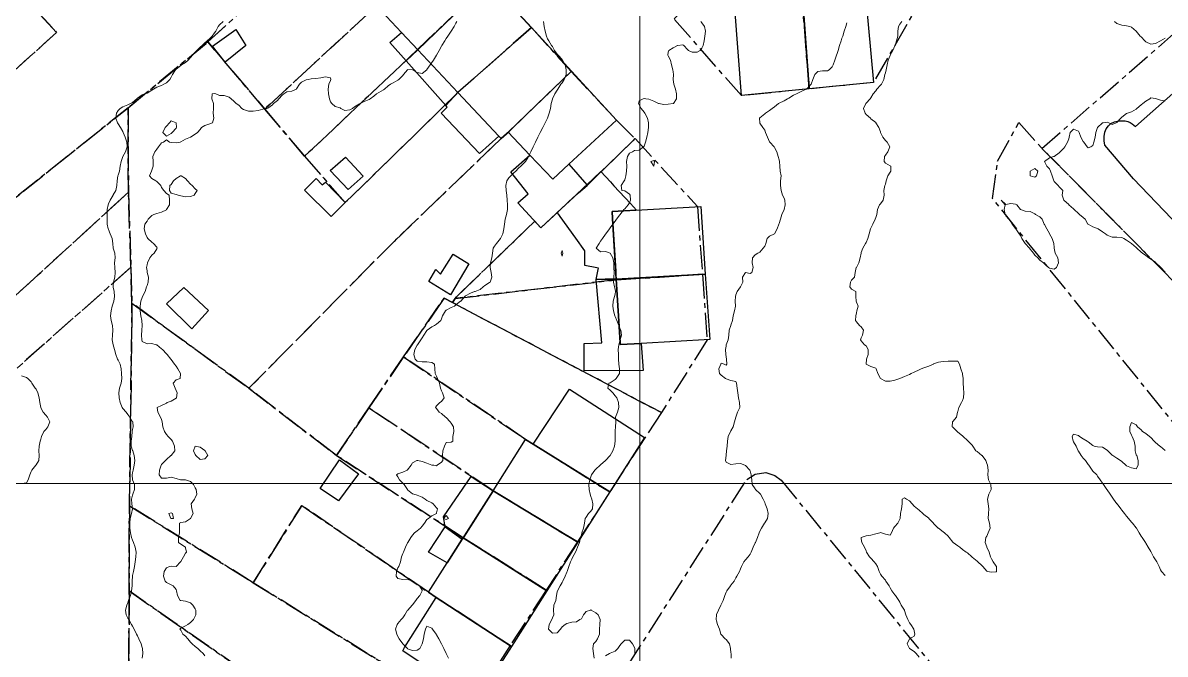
# Model space of a CAD drawing. Header units: centimetres. Extents: x 0 to 642158, y -847 to 649707.
# Drawn here: x 616302.9 to 616421.2, y 621269.7 to 621335.1 of the extents above; entities that cross this region are included whole.
import ezdxf

# ---------------------------------------------------------------- set-up
doc = ezdxf.new("R2010")
doc.units = ezdxf.units.CM
doc.header["$MEASUREMENT"] = 0
doc.linetypes.add('CENTERX2', pattern=[4, 2.5, -0.5, 0.5, -0.5])
doc.layers.add('MEV_grille', color=254, linetype='Continuous', lineweight=9)
doc.layers.add('WAL_topographie 0.5', color=253, linetype='Continuous', lineweight=20)
doc.layers.add('SPW_batiments', color=7, linetype='Continuous')
doc.layers.add('SPW_parcellaire cadastral', color=7, linetype='CENTERX2', lineweight=25, true_color=0xff0542)

# ---------------------------------------------------------------- blocks, each defined once
blk = doc.blocks.new('*U114')
at = {"layer": 'MEV_grille', "transparency": 33554687}
blk.add_lwpolyline([(-1338.46, 0), (1338.46, 0)], dxfattribs=at)
blk = doc.blocks.new('*U115')
at = {"layer": 'MEV_grille', "color": 0, "linetype": 'ByBlock', "lineweight": -2, "transparency": 16777216}
blk.add_blockref('*U114', (0, -1100), dxfattribs=at)
blk = doc.blocks.new('*U112')
at = {"layer": 'MEV_grille', "transparency": 33554687}
blk.add_lwpolyline([(0, 1825.48), (0, -1825.48)], dxfattribs=at)
blk = doc.blocks.new('*U113')
at = {"layer": 'MEV_grille', "color": 0, "linetype": 'ByBlock', "lineweight": -2, "transparency": 16777216}
blk.add_blockref('*U112', (1000, 0), dxfattribs=at)

msp = doc.modelspace()

# ---------------------------------------------------------------- linework, layer by layer
at = {"layer": 'SPW_batiments'}
for points in [[(616351.17, 621339.42), (616343.81, 621332.31), (616342.11, 621334.12), (616339.52, 621336.88), (616339.74, 621337.11), (616340.22, 621337.63), (616347.01, 621343.94), (616351.17, 621339.42)], [(616355.57, 621334.63), (616347.96, 621327.88), (616343.81, 621332.31), (616351.17, 621339.42), (616355.57, 621334.63)], [(616384.36, 621328.27), (616377.33, 621327.57), (616376.64, 621336.62), (616376.84, 621336.64), (616383.69, 621337.33), (616384.36, 621328.27)], [(616391.04, 621328.93), (616384.36, 621328.27), (616383.69, 621337.33), (616389.72, 621337.94), (616390.19, 621337.98), (616391.04, 621328.93)], [(616325.99, 621332.76), (616323.83, 621331.03), (616322.52, 621332.71), (616324.94, 621334.43), (616325.99, 621332.76)], [(616343.81, 621332.31), (616342.59, 621331.19), (616340.92, 621333.08), (616342.11, 621334.12), (616343.81, 621332.31)], [(616359.72, 621330.11), (616353.17, 621323.78), (616352.43, 621323.11), (616352.19, 621323.36), (616347.96, 621327.88), (616355.57, 621334.63), (616359.72, 621330.11)], [(616347.96, 621327.88), (616346.7, 621326.54), (616342.59, 621331.19), (616343.81, 621332.31), (616347.96, 621327.88)], [(616364.39, 621325.03), (616359.45, 621320.45), (616357.78, 621318.9), (616355.43, 621321.39), (616353.17, 621323.78), (616359.72, 621330.11), (616364.39, 621325.03)], [(616430.56, 621322.93), (616436.23, 621316.8), (616427.59, 621308.57), (616421.9, 621314.82), (616417.96, 621318.93), (616414.98, 621322.42), (616414.94, 621322.87), (616414.91, 621323.34), (616414.98, 621323.78), (616415.13, 621324.12), (616415.36, 621324.43), (616415.62, 621324.67), (616415.99, 621324.86), (616416.41, 621324.95), (616416.84, 621324.97), (616417.11, 621324.95), (616417.37, 621324.88), (616417.62, 621324.79), (616417.82, 621324.66), (616418, 621324.51), (616418.17, 621324.36), (616424.14, 621329.65), (616430.56, 621322.93)], [(616352.19, 621323.36), (616350.19, 621321.56), (616346.23, 621325.76), (616346.84, 621326.38), (616346.7, 621326.54), (616347.96, 621327.88), (616352.19, 621323.36)], [(616338.14, 621319.21), (616336.58, 621317.83), (616334.73, 621319.81), (616336.33, 621321.18), (616338.14, 621319.21)], [(616357.78, 621318.9), (616359.45, 621320.45), (616361.33, 621318.33), (616356.54, 621313.86), (616354.18, 621316.46), (616355.24, 621317.38), (616353.44, 621319.66), (616355.43, 621321.39), (616357.78, 621318.9)], [(616363.94, 621315.56), (616363.99, 621314.83), (616364.32, 621309.37), (616364.34, 621309), (616364.37, 621308.55), (616363.21, 621308.53), (616362.6, 621308.52), (616362.29, 621308.51), (616362.49, 621309.54), (616362.52, 621309.69), (616362.36, 621309.72), (616361.1, 621309.95), (616361.1, 621311.48), (616360.17, 621312.79), (616358.57, 621315.03), (616358.41, 621315.25), (616358.26, 621315.47), (616360, 621317.09), (616361.09, 621318.11), (616361.33, 621318.33), (616362.76, 621319.69), (616363.76, 621318.62), (616364.12, 621318.23), (616365.84, 621316.39), (616366.48, 621315.71), (616363.94, 621315.56)], [(616333.89, 621318.33), (616334.24, 621318.61), (616336.28, 621316.48), (616334.83, 621315.03), (616332.08, 621317.78), (616333.28, 621318.98), (616333.89, 621318.33)], [(616373.59, 621309.07), (616364.37, 621308.55), (616363.99, 621314.83), (616363.94, 621315.56), (616373.13, 621316.08), (616373.59, 621309.07)], [(616349.08, 621310.13), (616347.18, 621306.93), (616344.94, 621308.31), (616345.69, 621309.53), (616346.14, 621309.06), (616347.48, 621311.13), (616349.08, 621310.13)], [(616374.05, 621302.28), (616366.95, 621301.89), (616364.78, 621301.76), (616364.76, 621301.99), (616364.37, 621308.55), (616373.59, 621309.07), (616374.05, 621302.28)], [(616322.1, 621305.28), (616320.4, 621303.38), (616317.78, 621305.98), (616319.56, 621307.69), (616322.1, 621305.28)], [(616364.76, 621301.99), (616364.78, 621301.76), (616366.95, 621301.89), (616367.14, 621299.07), (616361.05, 621299.03), (616361.03, 621301.86), (616362.88, 621301.93), (616362.29, 621308.51), (616364.37, 621308.55), (616364.76, 621301.99)], [(616367.3, 621292.13), (616363.7, 621286.49), (616355.75, 621291.43), (616359.53, 621297.13), (616367.3, 621292.13)], [(616355.75, 621291.43), (616363.7, 621286.49), (616360.38, 621281.28), (616351.6, 621286.62), (616354.98, 621291.93), (616355.75, 621291.43)], [(616337.65, 621288.36), (616335.58, 621285.58), (616333.68, 621286.86), (616335.7, 621289.81), (616337.65, 621288.36)], [(616348.53, 621281.77), (616348.51, 621281.74), (616348.41, 621281.59), (616346.63, 621282.88), (616346.47, 621283.9), (616349.32, 621288.08), (616351.6, 621286.62), (616348.53, 621281.77)], [(616360.38, 621281.28), (616357.19, 621276.25), (616348.51, 621281.74), (616348.63, 621281.93), (616351.6, 621286.62), (616360.38, 621281.28)], [(616348.41, 621281.59), (616346.86, 621279.15), (616344.93, 621280.26), (616346.63, 621282.88), (616348.41, 621281.59)], [(616357.19, 621276.25), (616353.51, 621270.48), (616345.7, 621275.56), (616344.93, 621276.11), (616346.86, 621279.15), (616348.41, 621281.59), (616348.51, 621281.74), (616357.19, 621276.25)], [(616353.51, 621270.48), (616349.93, 621264.86), (616342.24, 621270.01), (616342.41, 621270.35), (616345.7, 621275.56), (616353.51, 621270.48)]]:
    msp.add_lwpolyline(points, dxfattribs=at)
at = {"layer": 'SPW_parcellaire cadastral'}
for points in [[(616284.26, 621314.12), (616269.42, 621329.83), (616317.85, 621374.98), (616330.77, 621361.28), (616304.23, 621336.46), (616306.38, 621334.12), (616284.26, 621314.12)], [(616313.78, 621326.29), (616290.44, 621307.72), (616284.26, 621314.12), (616306.38, 621334.12), (616304.23, 621336.46), (616330.77, 621361.28), (616340.9, 621350.51), (616336.25, 621346.05), (616332.69, 621342.91), (616322.06, 621333.13), (616313.78, 621326.29)], [(616347.01, 621343.94), (616340.22, 621337.63), (616339.52, 621336.88), (616327.94, 621326.18), (616322.06, 621333.13), (616332.69, 621342.91), (616336.25, 621346.05), (616340.9, 621350.51), (616342.47, 621348.88), (616347.01, 621343.94)], [(616383.04, 621346.25), (616383.66, 621337.33), (616384.36, 621328.27), (616377.33, 621327.57), (616370.38, 621335.52), (616382.94, 621347.77), (616383.04, 621346.25)], [(616383.04, 621346.25), (616396.44, 621338.42), (616391.04, 621328.93), (616384.36, 621328.27), (616383.66, 621337.33), (616383.04, 621346.25)], [(616347.01, 621343.94), (616351.17, 621339.42), (616343.78, 621332.34), (616332.08, 621321.28), (616327.94, 621326.18), (616339.52, 621336.88), (616340.22, 621337.63), (616347.01, 621343.94)], [(616351.17, 621339.42), (616355.57, 621334.63), (616347.96, 621327.88), (616336.28, 621316.48), (616332.08, 621321.28), (616343.78, 621332.34), (616351.17, 621339.42)], [(616313.78, 621326.29), (616322.06, 621333.13), (616327.94, 621326.18), (616332.08, 621321.28), (616336.28, 621316.48), (616347.96, 621327.88), (616355.57, 621334.63), (616359.68, 621330.07), (616353.27, 621323.86), (616352.43, 621323.11), (616341.34, 621312.46), (616326.3, 621297.23), (616314.19, 621306.05), (616314.08, 621309.8), (616313.82, 621317.55), (616313.78, 621326.29)], [(616450.83, 621305.29), (616436.53, 621293.74), (616408.48, 621322.1), (616422.56, 621334.36), (616445.21, 621312.19), (616450.83, 621305.29)], [(616359.68, 621330.07), (616364.39, 621325.03), (616366.34, 621323.11), (616363.23, 621320.1), (616361.34, 621318.26), (616360.45, 621317.51), (616356.54, 621313.86), (616355.93, 621314.55), (616352.94, 621311.66), (616347.82, 621306.72), (616347.69, 621306.54), (616347.4, 621306.11), (616346.55, 621306.58), (616346.3, 621306.22), (616342.33, 621300.49), (616338.74, 621295.2), (616335.38, 621290.26), (616326.3, 621297.23), (616341.34, 621312.46), (616352.43, 621323.11), (616353.27, 621323.86), (616359.68, 621330.07)], [(616290.44, 621307.72), (616313.78, 621326.29), (616313.82, 621317.55), (616290.36, 621296.09)], [(616460.86, 621297.11), (616458.92, 621295.63), (616436.02, 621276.41), (616403.35, 621316.91), (616403.88, 621320.78), (616406.09, 621324.79), (616408.48, 621322.1), (616436.53, 621293.74), (616450.83, 621305.29), (616454.87, 621300.45), (616460.86, 621297.11)], [(616373.3, 621309.05), (616364.38, 621308.47), (616347.69, 621306.54), (616347.82, 621306.72), (616352.94, 621311.66), (616355.93, 621314.55), (616356.54, 621313.86), (616360.45, 621317.51), (616361.34, 621318.26), (616363.23, 621320.1), (616366.34, 621323.11), (616372.78, 621316.06), (616373.3, 621309.05)], [(616313.82, 621317.55), (616314.08, 621309.8), (616294.07, 621292.03), (616290.36, 621296.09), (616313.82, 621317.55)], [(616294.07, 621292.03), (616314.08, 621309.8), (616314.19, 621306.05), (616313.92, 621285.06), (616313.89, 621276.22), (616313.87, 621268.86), (616313.84, 621260.18), (616313.83, 621258.31), (616313.82, 621253.34), (616313.82, 621253.08), (616314.24, 621244.99), (616314.6, 621237.62), (616311.63, 621240.57), (616309.41, 621242.62), (616306.04, 621245.74), (616302.59, 621248.94)], [(616347.4, 621306.11), (616347.69, 621306.54), (616364.38, 621308.47), (616373.3, 621309.05), (616373.79, 621302.27), (616369.05, 621294.71), (616347.4, 621306.11)], [(616347.4, 621306.11), (616369.05, 621294.71), (616367.34, 621292.11), (616363.7, 621286.49), (616355.75, 621291.43), (616354.98, 621291.93), (616342.33, 621300.49), (616346.3, 621306.22), (616346.55, 621306.58), (616347.4, 621306.11)], [(616314.19, 621306.05), (616326.3, 621297.23), (616335.38, 621290.26), (616348.51, 621281.74), (616357.1, 621276.31), (616353.37, 621270.57), (616345.7, 621275.56), (616344.91, 621276.09), (616331.78, 621285.08), (616326.75, 621277.08), (616313.92, 621285.06), (616314.19, 621306.05)], [(616338.74, 621295.2), (616342.33, 621300.49), (616354.98, 621291.93), (616355.75, 621291.43), (616363.7, 621286.49), (616360.34, 621281.3), (616351.6, 621286.62), (616338.74, 621295.2)], [(616338.74, 621295.2), (616351.6, 621286.62), (616360.34, 621281.3), (616357.1, 621276.31), (616348.51, 621281.74), (616335.38, 621290.26), (616338.74, 621295.2)], [(616397.9, 621194.14), (616401.23, 621198.65), (616403.91, 621202.34), (616406.99, 621206.57), (616412.36, 621213.98), (616415.41, 621218.19), (616418.59, 621222.58), (616377.34, 621261), (616365.58, 621268.5), (616377.9, 621287.79), (616378.76, 621288.32), (616379.88, 621288.52), (616380.81, 621288.18), (616381.47, 621287.7), (616432.68, 621224.91)], [(616343.85, 621255.85), (616336.12, 621260.69), (616335.28, 621261.31), (616313.89, 621276.22), (616313.92, 621285.06), (616326.75, 621277.08), (616348.76, 621263.43), (616347.39, 621261.31), (616343.85, 621255.85)], [(616353.37, 621270.57), (616349.76, 621264.97), (616348.76, 621263.43), (616326.75, 621277.08), (616331.78, 621285.08), (616344.91, 621276.09), (616345.7, 621275.56), (616353.37, 621270.57)], [(616340.25, 621250.29), (616331.82, 621255.86), (616313.87, 621268.86), (616313.89, 621276.22), (616335.28, 621261.31), (616336.12, 621260.69), (616343.85, 621255.85), (616340.25, 621250.29)]]:
    msp.add_lwpolyline(points, dxfattribs=at)
at = {"layer": 'WAL_topographie 0.5'}
for points in [[(616323.63, 621335.25), (616323.25, 621334.92), (616323.13, 621334.75), (616322.86, 621334.25), (616322.75, 621334.07), (616322.51, 621333.75), (616322.25, 621333.5), (616321.99, 621333.25), (616321.75, 621333.04), (616321.45, 621332.75), (616321.25, 621332.59), (616320.92, 621332.25), (616320.75, 621332.08), (616320.45, 621331.75), (616320.25, 621331.51), (616320.01, 621331.25), (616319.75, 621331.02), (616319.31, 621330.75), (616319.25, 621330.71), (616318.75, 621330.3), (616318.7, 621330.25), (616318.4, 621329.75), (616318.25, 621329.49), (616318.1, 621329.25), (616317.75, 621328.91), (616317.49, 621328.75), (616317.25, 621328.63), (616316.75, 621328.44), (616316.42, 621328.25), (616316.25, 621328.14), (616315.75, 621327.84), (616315.49, 621327.75), (616315.25, 621327.64), (616314.75, 621327.31), (616314.68, 621327.25), (616314.25, 621326.87), (616314.02, 621326.75), (616313.75, 621326.62), (616313.25, 621326.4), (616312.97, 621326.25), (616312.75, 621326.02), (616312.57, 621325.75), (616312.5, 621325.25), (616312.69, 621324.75), (616312.75, 621324.65), (616313, 621324.25), (616313.25, 621323.84), (616313.29, 621323.75), (616313.49, 621323.25), (616313.65, 621322.75), (616313.7, 621322.25), (616313.53, 621321.75), (616313.25, 621321.25), (616313.25, 621321.25), (616313.06, 621320.75), (616312.98, 621320.25), (616312.88, 621319.75), (616312.75, 621319.32), (616312.73, 621319.25), (616312.66, 621318.75), (616312.63, 621318.25), (616312.52, 621317.75), (616312.25, 621317.28), (616312.23, 621317.25), (616311.93, 621316.75), (616311.75, 621316.34), (616311.71, 621316.25), (616311.62, 621315.75), (616311.6, 621315.25), (616311.6, 621314.75), (616311.62, 621314.25), (616311.72, 621313.75), (616311.75, 621313.68), (616311.92, 621313.25), (616312.12, 621312.75), (616312.2, 621312.25), (616312.25, 621311.75), (616312.25, 621311.75), (616312.4, 621311.25), (616312.46, 621310.75), (616312.39, 621310.25), (616312.4, 621309.75), (616312.45, 621309.25), (616312.42, 621308.75), (616312.29, 621308.25), (616312.25, 621307.84), (616312.24, 621307.75), (616312.25, 621307.7), (616312.33, 621307.25), (616312.39, 621306.75), (616312.3, 621306.25), (616312.25, 621306.07), (616312.14, 621305.75), (616312.03, 621305.25), (616311.97, 621304.75), (616312.02, 621304.25), (616312.17, 621303.75), (616312.22, 621303.25), (616312.16, 621302.75), (616312.13, 621302.25), (616312.25, 621301.75), (616312.25, 621301.75), (616312.39, 621301.25), (616312.51, 621300.75), (616312.7, 621300.25), (616312.75, 621300.16), (616312.96, 621299.75), (616313.08, 621299.25), (616313.1, 621298.75), (616313.13, 621298.25), (616313.06, 621297.75), (616312.9, 621297.25), (616312.82, 621296.75), (616312.86, 621296.25), (616312.96, 621295.75), (616313.18, 621295.25), (616313.25, 621295.15), (616313.58, 621294.75), (616313.75, 621294.53), (616313.98, 621294.25), (616314.25, 621293.77), (616314.26, 621293.75), (616314.3, 621293.25), (616314.25, 621292.95), (616314.22, 621292.75), (616314.16, 621292.25), (616314.09, 621291.75), (616314.1, 621291.25), (616314.25, 621290.79), (616314.26, 621290.75), (616314.42, 621290.25), (616314.47, 621289.75), (616314.42, 621289.25), (616314.31, 621288.75), (616314.25, 621288.46), (616314.2, 621288.25), (616314.24, 621287.75), (616314.25, 621287.73), (616314.45, 621287.25), (616314.45, 621286.75), (616314.28, 621286.25), (616314.25, 621286.16), (616314.13, 621285.75), (616314.16, 621285.25), (616314.25, 621284.77), (616314.25, 621284.75), (616314.25, 621284.74), (616314.14, 621284.25), (616314.01, 621283.75), (616313.95, 621283.25), (616313.96, 621282.75), (616314.02, 621282.25), (616314.15, 621281.75), (616314.25, 621281.48), (616314.33, 621281.25), (616314.53, 621280.75), (616314.63, 621280.25), (616314.6, 621279.75), (616314.52, 621279.25), (616314.45, 621278.75), (616314.35, 621278.25), (616314.25, 621277.81), (616314.24, 621277.75), (616314.21, 621277.25), (616314.2, 621276.75), (616314.14, 621276.25), (616314.02, 621275.75), (616313.84, 621275.25), (616313.75, 621275), (616313.65, 621274.75), (616313.51, 621274.25), (616313.58, 621273.75), (616313.75, 621273.42), (616313.85, 621273.25), (616314.15, 621272.75), (616314.25, 621272.56), (616314.43, 621272.25), (616314.66, 621271.75), (616314.75, 621271.58), (616314.91, 621271.25), (616315.14, 621270.75), (616315.25, 621270.38), (616315.28, 621270.25), (616315.3, 621269.75), (616315.26, 621269.25)], [(616347.84, 621335.25), (616347.75, 621335.08), (616347.58, 621334.75), (616347.25, 621334.25), (616347.25, 621334.25), (616346.92, 621333.75), (616346.75, 621333.5), (616346.59, 621333.25), (616346.28, 621332.75), (616346.25, 621332.7), (616346.01, 621332.25), (616345.75, 621331.77), (616345.74, 621331.75), (616345.42, 621331.25), (616345.25, 621331), (616345.08, 621330.75), (616344.75, 621330.27), (616344.74, 621330.25), (616344.25, 621329.87), (616343.75, 621329.98), (616343.27, 621330.25), (616343.25, 621330.26), (616342.75, 621330.28), (616342.72, 621330.25), (616342.31, 621329.75), (616342.25, 621329.64), (616341.83, 621329.25), (616341.75, 621329.17), (616341.25, 621328.9), (616340.99, 621328.75), (616340.75, 621328.58), (616340.36, 621328.25), (616340.25, 621328.18), (616339.75, 621327.89), (616339.54, 621327.75), (616339.25, 621327.52), (616338.87, 621327.25), (616338.75, 621327.17), (616338.25, 621326.96), (616337.83, 621326.75), (616337.75, 621326.71), (616337.25, 621326.4), (616337.04, 621326.25), (616336.75, 621326.1), (616336.25, 621326.04), (616335.82, 621326.25), (616335.75, 621326.32), (616335.25, 621326.46), (616334.88, 621326.75), (616334.75, 621326.94), (616334.65, 621327.25), (616334.54, 621327.75), (616334.53, 621328.25), (616334.6, 621328.75), (616334.75, 621329.13), (616334.8, 621329.25), (616334.75, 621329.42), (616334.25, 621329.51), (616333.75, 621329.41), (616333.25, 621329.33), (616332.75, 621329.3), (616332.44, 621329.25), (616332.25, 621329.22), (616331.75, 621328.96), (616331.55, 621328.75), (616331.25, 621328.27), (616331.22, 621328.25), (616330.75, 621328.02), (616330.25, 621327.98), (616329.93, 621327.75), (616329.75, 621327.63), (616329.42, 621327.25), (616329.25, 621327.07), (616328.86, 621326.75), (616328.75, 621326.6), (616328.25, 621326.28), (616328.15, 621326.25), (616327.75, 621326.15), (616327.25, 621326.02), (616326.75, 621325.95), (616326.25, 621325.95), (616325.75, 621326.13), (616325.57, 621326.25), (616325.25, 621326.57), (616324.98, 621326.75), (616324.75, 621327), (616324.46, 621327.25), (616324.25, 621327.41), (616323.75, 621327.58), (616323.25, 621327.57), (616322.89, 621327.75), (616322.75, 621327.78), (616322.5, 621327.75), (616322.47, 621327.25), (616322.64, 621326.75), (616322.62, 621326.25), (616322.59, 621325.75), (616322.67, 621325.25), (616322.52, 621324.75), (616322.25, 621324.66), (616321.75, 621324.46), (616321.38, 621324.25), (616321.25, 621324.07), (616320.98, 621323.75), (616320.75, 621323.56), (616320.25, 621323.25), (616320.25, 621323.25), (616319.75, 621323.04), (616319.25, 621322.78), (616319.19, 621322.75), (616318.75, 621322.66), (616318.25, 621322.72), (616318.06, 621322.75), (616317.75, 621323), (616317.47, 621322.75), (616317.25, 621322.69), (616316.92, 621322.25), (616316.75, 621322.03), (616316.56, 621321.75), (616316.36, 621321.25), (616316.37, 621320.75), (616316.39, 621320.25), (616316.25, 621319.85), (616316.2, 621319.75), (616316.01, 621319.25), (616316.25, 621318.98), (616316.65, 621318.75), (616316.75, 621318.67), (616317.17, 621318.25), (616317.25, 621318.06), (616317.5, 621317.75), (616317.75, 621317.44), (616318.03, 621317.25), (616318.07, 621316.75), (616318.06, 621316.25), (616317.76, 621315.75), (616317.75, 621315.74), (616317.25, 621315.49), (616316.75, 621315.35), (616316.46, 621315.25), (616316.25, 621315.16), (616315.88, 621314.75), (616315.75, 621314.56), (616315.52, 621314.25), (616315.45, 621313.75), (616315.58, 621313.25), (616315.75, 621312.87), (616315.84, 621312.75), (616316.25, 621312.38), (616316.42, 621312.25), (616316.75, 621311.85), (616316.81, 621311.75), (616316.75, 621311.68), (616316.48, 621311.25), (616316.25, 621311.03), (616316.04, 621310.75), (616315.79, 621310.25), (616315.75, 621310.02), (616315.68, 621309.75), (616315.75, 621309.41), (616315.77, 621309.25), (616315.89, 621308.75), (616315.86, 621308.25), (616315.75, 621307.9), (616315.71, 621307.75), (616315.55, 621307.25), (616315.29, 621306.75), (616315.25, 621306.65), (616315.09, 621306.25), (616315.02, 621305.75), (616315.03, 621305.25), (616315.12, 621304.75), (616315.21, 621304.25), (616315.25, 621303.75), (616315.22, 621303.25), (616315.18, 621302.75), (616315.2, 621302.25), (616315.25, 621302.09), (616315.75, 621301.85), (616316.25, 621301.89), (616316.7, 621301.75), (616316.75, 621301.73), (616317.25, 621301.32), (616317.34, 621301.25), (616317.75, 621300.82), (616317.82, 621300.75), (616318.21, 621300.25), (616318.25, 621300.2), (616318.59, 621299.75), (616318.75, 621299.51), (616318.93, 621299.25), (616319.2, 621298.75), (616319.17, 621298.25), (616318.75, 621298.12), (616318.44, 621297.75), (616318.65, 621297.25), (616318.75, 621297), (616318.87, 621296.75), (616318.79, 621296.25), (616318.75, 621296.21), (616318.25, 621295.9), (616317.84, 621295.75), (616317.75, 621295.69), (616317.25, 621295.46), (616316.8, 621295.25), (616316.88, 621294.75), (616317.16, 621294.25), (616317.25, 621293.99), (616317.32, 621293.75), (616317.39, 621293.25), (616317.55, 621292.75), (616317.75, 621292.45), (616317.94, 621292.25), (616318.25, 621291.93), (616318.4, 621291.75), (616318.61, 621291.25), (616318.62, 621290.75), (616318.25, 621290.27), (616318.22, 621290.25), (616317.75, 621289.84), (616317.66, 621289.75), (616317.25, 621289.34), (616317.21, 621289.25), (616317.03, 621288.75), (616317.01, 621288.25), (616317.25, 621287.9), (616317.75, 621287.91), (616318.25, 621288.01), (616318.75, 621287.87), (616319.2, 621287.75), (616319.25, 621287.74), (616319.75, 621287.73), (616320.25, 621287.56), (616320.57, 621287.25), (616320.75, 621286.93), (616320.85, 621286.75), (616320.91, 621286.25), (616320.75, 621285.88), (616320.68, 621285.75), (616320.32, 621285.25), (616320.39, 621284.75), (616320.52, 621284.25), (616320.26, 621283.75), (616320.25, 621283.74), (616319.75, 621283.4), (616319.25, 621283.31), (616319.1, 621283.25), (616319.12, 621282.75), (616319.12, 621282.25), (616319, 621281.75), (616319.02, 621281.25), (616319.25, 621281.08), (616319.73, 621280.75), (616319.75, 621280.68), (616319.83, 621280.25), (616319.75, 621280.13), (616319.52, 621279.75), (616319.25, 621279.27), (616319.23, 621279.25), (616318.75, 621278.77), (616318.25, 621278.81), (616318.09, 621278.75), (616317.75, 621278.63), (616317.54, 621278.25), (616317.45, 621277.75), (616317.61, 621277.25), (616317.75, 621277.11), (616318.25, 621276.87), (616318.44, 621276.75), (616318.75, 621276.39), (616318.79, 621276.25), (616318.92, 621275.75), (616319.18, 621275.25), (616319.25, 621275.23), (616319.75, 621275.18), (616320.25, 621274.99), (616320.5, 621274.75), (616320.75, 621274.37), (616320.81, 621274.25), (616320.79, 621273.75), (616320.75, 621273.62), (616320.56, 621273.25), (616320.25, 621272.94), (616319.96, 621272.75), (616319.75, 621272.6), (616319.25, 621272.35), (616319.15, 621272.25), (616319.25, 621272.15), (616319.46, 621271.75), (616319.75, 621271.55), (616319.97, 621271.25), (616320.25, 621270.93), (616320.44, 621270.75), (616320.75, 621270.48), (616321.01, 621270.25), (616321.25, 621270.01), (616321.57, 621269.75), (616321.75, 621269.51)], [(616356.84, 621335.25), (616356.9, 621334.75), (616356.99, 621334.25), (616357.13, 621333.75), (616357.25, 621333.47), (616357.37, 621333.25), (616357.67, 621332.75), (616357.75, 621332.65), (616357.96, 621332.25), (616358.25, 621331.87), (616358.34, 621331.75), (616358.75, 621331.3), (616358.79, 621331.25), (616359.06, 621330.75), (616359.18, 621330.25), (616359.19, 621329.75), (616358.98, 621329.25), (616358.75, 621328.91), (616358.63, 621328.75), (616358.31, 621328.25), (616358.25, 621328.15), (616358.01, 621327.75), (616357.77, 621327.25), (616357.75, 621327.19), (616357.61, 621326.75), (616357.54, 621326.25), (616357.43, 621325.75), (616357.25, 621325.25), (616357.25, 621325.25), (616357, 621324.75), (616356.75, 621324.25), (616356.75, 621324.25), (616356.5, 621323.75), (616356.25, 621323.25), (616356.25, 621323.25), (616356, 621322.75), (616355.75, 621322.25), (616355.75, 621322.25), (616355.53, 621321.75), (616355.29, 621321.25), (616355.25, 621321.18), (616354.96, 621320.75), (616354.75, 621320.53), (616354.47, 621320.25), (616354.25, 621320.04), (616353.96, 621319.75), (616353.75, 621319.55), (616353.44, 621319.25), (616353.25, 621319.06), (616353.03, 621318.75), (616352.94, 621318.25), (616352.97, 621317.75), (616353.02, 621317.25), (616353.06, 621316.75), (616353.11, 621316.25), (616353.1, 621315.75), (616352.99, 621315.25), (616352.86, 621314.75), (616352.78, 621314.25), (616352.75, 621314), (616352.72, 621313.75), (616352.62, 621313.25), (616352.39, 621312.75), (616352.25, 621312.58), (616351.97, 621312.25), (616351.75, 621311.95), (616351.62, 621311.75), (616351.53, 621311.25), (616351.48, 621310.75), (616351.33, 621310.25), (616351.3, 621309.75), (616351.42, 621309.25), (616351.47, 621308.75), (616351.3, 621308.25), (616351.25, 621308.21), (616350.75, 621307.89), (616350.58, 621307.75), (616350.25, 621307.46), (616349.75, 621307.27), (616349.68, 621307.25), (616349.25, 621307.09), (616348.75, 621306.8), (616348.67, 621306.75), (616348.25, 621306.28), (616348.22, 621306.25), (616347.75, 621305.9), (616347.62, 621305.75), (616347.25, 621305.6), (616346.75, 621305.33), (616346.66, 621305.25), (616346.36, 621304.75), (616346.25, 621304.43), (616346.18, 621304.25), (616345.75, 621303.88), (616345.54, 621303.75), (616345.25, 621303.62), (616344.76, 621303.25), (616344.75, 621303.24), (616344.42, 621302.75), (616344.25, 621302.47), (616344.12, 621302.25), (616343.77, 621301.75), (616343.75, 621301.71), (616343.51, 621301.25), (616343.41, 621300.75), (616343.53, 621300.25), (616343.75, 621300.03), (616344.25, 621299.96), (616344.75, 621299.97), (616345.25, 621299.91), (616345.54, 621299.75), (616345.57, 621299.25), (616345.59, 621298.75), (616345.75, 621298.5), (616345.84, 621298.25), (616346.04, 621297.75), (616346.17, 621297.25), (616346.25, 621296.98), (616346.35, 621296.75), (616346.52, 621296.25), (616346.25, 621295.85), (616346.1, 621295.75), (616345.75, 621295.43), (616345.64, 621295.25), (616345.75, 621295.14), (616346.01, 621294.75), (616346.25, 621294.61), (616346.66, 621294.25), (616346.75, 621294.19), (616347.16, 621293.75), (616347.25, 621293.61), (616347.49, 621293.25), (616347.55, 621292.75), (616347.45, 621292.25), (616347.42, 621291.75), (616347.25, 621291.66), (616346.75, 621291.6), (616346.58, 621291.25), (616346.39, 621290.75), (616346.37, 621290.25), (616346.4, 621289.75), (616346.25, 621289.56), (616345.82, 621289.25), (616345.75, 621289.2), (616345.45, 621289.25), (616345.25, 621289.26), (616344.75, 621289.47), (616344.25, 621289.65), (616343.8, 621289.75), (616343.75, 621289.76), (616343.7, 621289.75), (616343.25, 621289.52), (616343.12, 621289.25), (616342.75, 621288.79), (616342.71, 621288.75), (616342.25, 621288.53), (616341.75, 621288.37), (616341.6, 621288.25), (616341.75, 621288.06), (616341.91, 621287.75), (616342.25, 621287.39), (616342.38, 621287.25), (616342.72, 621286.75), (616342.75, 621286.7), (616343.25, 621286.3), (616343.4, 621286.25), (616343.75, 621286.17), (616344.25, 621285.95), (616344.57, 621285.75), (616344.75, 621285.6), (616345.25, 621285.35), (616345.41, 621285.25), (616345.75, 621284.83), (616345.84, 621284.75), (616345.75, 621284.32), (616345.73, 621284.25), (616345.25, 621284.01), (616344.92, 621283.75), (616344.75, 621283.64), (616344.49, 621283.25), (616344.25, 621282.94), (616344.1, 621282.75), (616343.75, 621282.47), (616343.47, 621282.25), (616343.25, 621282), (616343.09, 621281.75), (616342.77, 621281.25), (616342.75, 621281.22), (616342.53, 621280.75), (616342.33, 621280.25), (616342.25, 621280.09), (616342.11, 621279.75), (616342.01, 621279.25), (616341.83, 621278.75), (616341.75, 621278.62), (616341.59, 621278.25), (616341.57, 621277.75), (616341.75, 621277.5), (616342.25, 621277.4), (616342.75, 621277.43), (616343.17, 621277.25), (616343.25, 621277.21), (616343.75, 621276.89), (616343.99, 621276.75), (616344.25, 621276.29), (616344.27, 621276.25), (616344.25, 621276.22), (616344.02, 621275.75), (616343.75, 621275.44), (616343.6, 621275.25), (616343.25, 621274.77), (616343.23, 621274.75), (616342.76, 621274.25), (616342.75, 621274.24), (616342.45, 621273.75), (616342.25, 621273.45), (616342.08, 621273.25), (616341.75, 621272.84), (616341.67, 621272.75), (616341.51, 621272.25), (616341.63, 621271.75), (616341.75, 621271.49), (616341.89, 621271.25), (616342.25, 621270.75), (616342.25, 621270.75), (616342.73, 621270.25), (616342.75, 621270.24), (616343.25, 621270.06), (616343.75, 621270.07), (616344.02, 621270.25), (616344.25, 621270.73), (616344.26, 621270.75), (616344.38, 621271.25), (616344.47, 621271.75), (616344.59, 621272.25), (616344.75, 621272.56), (616345.25, 621272.35), (616345.34, 621272.25), (616345.71, 621271.75), (616345.75, 621271.67), (616346, 621271.25), (616346.25, 621270.75), (616346.25, 621270.75), (616346.5, 621270.25), (616346.75, 621269.75), (616346.75, 621269.75), (616347, 621269.25)], [(616373.14, 621335.25), (616373.25, 621335.11), (616373.51, 621334.75), (616373.63, 621334.25), (616373.56, 621333.75), (616373.49, 621333.25), (616373.38, 621332.75), (616373.25, 621332.48), (616373.06, 621332.25), (616372.75, 621332.09), (616372.25, 621332.06), (616371.87, 621332.25), (616371.75, 621332.35), (616371.37, 621332.75), (616371.25, 621332.82), (616370.75, 621332.77), (616370.72, 621332.75), (616370.25, 621332.52), (616369.81, 621332.25), (616369.75, 621332.08), (616369.7, 621331.75), (616369.75, 621331.69), (616369.98, 621331.25), (616370.09, 621330.75), (616370.22, 621330.25), (616370.25, 621330.03), (616370.29, 621329.75), (616370.27, 621329.25), (616370.34, 621328.75), (616370.51, 621328.25), (616370.6, 621327.75), (616370.6, 621327.25), (616370.29, 621326.75), (616370.25, 621326.74), (616369.75, 621326.68), (616369.25, 621326.65), (616368.81, 621326.75), (616368.75, 621326.76), (616368.25, 621327), (616367.75, 621327.21), (616367.45, 621327.25), (616367.25, 621327.27), (616367.17, 621327.25), (616366.75, 621327.02), (616366.68, 621326.75), (616366.75, 621326.6), (616366.95, 621326.25), (616367.25, 621325.84), (616367.33, 621325.75), (616367.61, 621325.25), (616367.7, 621324.75), (616367.72, 621324.25), (616367.64, 621323.75), (616367.53, 621323.25), (616367.4, 621322.75), (616367.25, 621322.32), (616367.19, 621322.25), (616366.75, 621321.91), (616366.25, 621321.87), (616366.06, 621321.75), (616365.75, 621321.6), (616365.54, 621321.25), (616365.44, 621320.75), (616365.45, 621320.25), (616365.44, 621319.75), (616365.36, 621319.25), (616365.25, 621318.85), (616365.18, 621318.75), (616364.88, 621318.25), (616364.96, 621317.75), (616365.25, 621317.69), (616365.75, 621317.35), (616365.8, 621317.25), (616365.85, 621316.75), (616365.75, 621316.47), (616365.6, 621316.25), (616365.25, 621315.84), (616365.16, 621315.75), (616364.76, 621315.25), (616364.75, 621315.23), (616364.39, 621314.75), (616364.25, 621314.56), (616364.03, 621314.25), (616363.75, 621313.86), (616363.66, 621313.75), (616363.28, 621313.25), (616363.25, 621313.21), (616362.93, 621312.75), (616362.75, 621312.48), (616362.59, 621312.25), (616362.3, 621311.75), (616362.75, 621311.39), (616363.25, 621311.42), (616363.75, 621311.25), (616363.75, 621311.25), (616364.03, 621310.75), (616364.11, 621310.25), (616364.13, 621309.75), (616364.14, 621309.25), (616364.11, 621308.75), (616364.08, 621308.25), (616364.2, 621307.75), (616364.25, 621307.5), (616364.3, 621307.25), (616364.25, 621307), (616364.2, 621306.75), (616364.06, 621306.25), (616364.03, 621305.75), (616364.08, 621305.25), (616364.21, 621304.75), (616364.25, 621304.66), (616364.42, 621304.25), (616364.64, 621303.75), (616364.75, 621303.47), (616364.83, 621303.25), (616364.91, 621302.75), (616364.79, 621302.25), (616364.75, 621302.14), (616364.63, 621301.75), (616364.58, 621301.25), (616364.59, 621300.75), (616364.59, 621300.25), (616364.62, 621299.75), (616364.69, 621299.25), (616364.71, 621298.75), (616364.37, 621298.25), (616364.25, 621298.16), (616363.75, 621297.81), (616363.59, 621297.75), (616363.51, 621297.25), (616363.75, 621297.05), (616364.01, 621296.75), (616364.25, 621296.46), (616364.42, 621296.25), (616364.61, 621295.75), (616364.63, 621295.25), (616364.49, 621294.75), (616364.3, 621294.25), (616364.34, 621293.75), (616364.29, 621293.25), (616364.25, 621292.83), (616364.24, 621292.75), (616364.24, 621292.25), (616364.24, 621291.75), (616364.18, 621291.25), (616364.02, 621290.75), (616363.75, 621290.27), (616363.73, 621290.25), (616363.25, 621289.75), (616363.25, 621289.75), (616362.75, 621289.3), (616362.69, 621289.25), (616362.25, 621288.84), (616362.16, 621288.75), (616361.82, 621288.25), (616361.75, 621288.05), (616361.64, 621287.75), (616361.54, 621287.25), (616361.56, 621286.75), (616361.68, 621286.25), (616361.75, 621286.02), (616361.83, 621285.75), (616361.95, 621285.25), (616361.9, 621284.75), (616361.75, 621284.51), (616361.5, 621284.25), (616361.25, 621283.89), (616361.15, 621283.75), (616361.09, 621283.25), (616360.99, 621282.75), (616360.81, 621282.25), (616360.75, 621282.04), (616360.68, 621281.75), (616360.55, 621281.25), (616360.36, 621280.75), (616360.25, 621280.49), (616360.15, 621280.25), (616359.88, 621279.75), (616359.75, 621279.53), (616359.61, 621279.25), (616359.45, 621278.75), (616359.28, 621278.25), (616359.25, 621278.17), (616359.09, 621277.75), (616358.83, 621277.25), (616358.75, 621277.11), (616358.56, 621276.75), (616358.28, 621276.25), (616358.25, 621276.15), (616358.16, 621275.75), (616358.11, 621275.25), (616357.9, 621274.75), (616357.86, 621274.25), (616357.9, 621273.75), (616357.75, 621273.43), (616357.68, 621273.25), (616357.43, 621272.75), (616357.34, 621272.25), (616357.75, 621271.86), (616358.25, 621271.89), (616358.58, 621272.25), (616358.75, 621272.49), (616359.08, 621272.75), (616359.25, 621272.85), (616359.75, 621272.98), (616360.25, 621273.03), (616360.6, 621273.25), (616360.75, 621273.34), (616360.96, 621273.75), (616361.25, 621274.1), (616361.69, 621274.25), (616361.75, 621274.26), (616361.78, 621274.25), (616362.25, 621273.97), (616362.49, 621273.75), (616362.7, 621273.25), (616362.67, 621272.75), (616362.63, 621272.25), (616362.62, 621271.75), (616362.42, 621271.25), (616362.25, 621270.97), (616362.01, 621270.75), (616361.93, 621270.25), (616362.01, 621269.75), (616362.07, 621269.25)], [(616388.25, 621335.13), (616388.14, 621334.75), (616387.98, 621334.25), (616387.83, 621333.75), (616387.75, 621333.52), (616387.66, 621333.25), (616387.5, 621332.75), (616387.35, 621332.25), (616387.25, 621331.94), (616387.19, 621331.75), (616387.03, 621331.25), (616386.83, 621330.75), (616386.75, 621330.57), (616386.42, 621330.25), (616386.25, 621330.15), (616385.75, 621330.14), (616385.25, 621330.08), (616384.95, 621329.75), (616384.75, 621329.25), (616384.75, 621329.25), (616384.56, 621328.75), (616384.25, 621328.4), (616384.09, 621328.25), (616383.75, 621328.09), (616383.25, 621327.85), (616383.05, 621327.75), (616382.75, 621327.61), (616382.25, 621327.32), (616382.12, 621327.25), (616381.75, 621327.02), (616381.25, 621326.78), (616381.19, 621326.75), (616380.75, 621326.4), (616380.54, 621326.25), (616380.25, 621326.03), (616379.82, 621325.75), (616379.75, 621325.7), (616379.25, 621325.28), (616379.22, 621325.25), (616379.24, 621324.75), (616379.25, 621324.73), (616379.57, 621324.25), (616379.75, 621323.98), (616379.84, 621323.75), (616380.03, 621323.25), (616380.25, 621322.79), (616380.28, 621322.75), (616380.72, 621322.25), (616380.75, 621322.2), (616381.02, 621321.75), (616381.15, 621321.25), (616381.25, 621320.9), (616381.29, 621320.75), (616381.33, 621320.25), (616381.36, 621319.75), (616381.46, 621319.25), (616381.4, 621318.75), (616381.37, 621318.25), (616381.45, 621317.75), (616381.6, 621317.25), (616381.75, 621316.95), (616381.84, 621316.75), (616381.86, 621316.25), (616381.75, 621315.75), (616381.75, 621315.75), (616381.51, 621315.25), (616381.37, 621314.75), (616381.25, 621314.33), (616381.23, 621314.25), (616381.03, 621313.75), (616380.75, 621313.25), (616380.75, 621313.25), (616380.25, 621313), (616380.01, 621312.75), (616379.87, 621312.25), (616379.75, 621311.98), (616379.59, 621311.75), (616379.25, 621311.34), (616379.04, 621311.25), (616378.75, 621311.05), (616378.5, 621310.75), (616378.46, 621310.25), (616378.56, 621309.75), (616378.41, 621309.25), (616378.25, 621309.12), (616377.75, 621309.25), (616377.44, 621308.75), (616377.49, 621308.25), (616377.25, 621307.75), (616377.25, 621307.75), (616376.91, 621307.25), (616376.75, 621306.93), (616376.71, 621306.75), (616376.7, 621306.25), (616376.73, 621305.75), (616376.61, 621305.25), (616376.48, 621304.75), (616376.41, 621304.25), (616376.25, 621303.78), (616376.24, 621303.75), (616376.08, 621303.25), (616376.03, 621302.75), (616375.95, 621302.25), (616375.77, 621301.75), (616375.75, 621301.61), (616375.68, 621301.25), (616375.72, 621300.75), (616375.75, 621300.5), (616375.8, 621300.25), (616375.83, 621299.75), (616375.75, 621299.64), (616375.55, 621299.75), (616375.25, 621299.84), (616375.2, 621299.75), (616375.01, 621299.25), (616375.05, 621298.75), (616375.25, 621298.6), (616375.69, 621298.25), (616375.75, 621298.21), (616376.25, 621298.04), (616376.75, 621297.92), (616376.83, 621297.75), (616376.89, 621297.25), (616376.97, 621296.75), (616377.02, 621296.25), (616377.13, 621295.75), (616377.18, 621295.25), (616376.93, 621294.75), (616376.75, 621294.25), (616376.75, 621294.25), (616376.63, 621293.75), (616376.48, 621293.25), (616376.25, 621292.82), (616376.21, 621292.75), (616375.97, 621292.25), (616375.91, 621291.75), (616375.87, 621291.25), (616375.8, 621290.75), (616375.75, 621290.31), (616375.74, 621290.25), (616375.7, 621289.75), (616375.75, 621289.59), (616376.25, 621289.35), (616376.75, 621289.41), (616377.25, 621289.43), (616377.7, 621289.25), (616377.75, 621289.22), (616378.22, 621288.75), (616378.25, 621288.66), (616378.33, 621288.25), (616378.42, 621287.75), (616378.46, 621287.25), (616378.75, 621286.81), (616378.79, 621286.75), (616379.25, 621286.31), (616379.3, 621286.25), (616379.58, 621285.75), (616379.75, 621285.39), (616379.79, 621285.25), (616379.99, 621284.75), (616380.12, 621284.25), (616380.03, 621283.75), (616379.75, 621283.29), (616379.73, 621283.25), (616379.41, 621282.75), (616379.25, 621282.42), (616379.17, 621282.25), (616378.99, 621281.75), (616378.78, 621281.25), (616378.75, 621281.2), (616378.55, 621280.75), (616378.36, 621280.25), (616378.25, 621280.05), (616378.02, 621279.75), (616377.75, 621279.45), (616377.6, 621279.25), (616377.35, 621278.75), (616377.25, 621278.52), (616377.14, 621278.25), (616376.86, 621277.75), (616376.75, 621277.58), (616376.57, 621277.25), (616376.25, 621276.83), (616376.19, 621276.75), (616375.84, 621276.25), (616375.75, 621276.09), (616375.61, 621275.75), (616375.44, 621275.25), (616375.25, 621274.82), (616375.22, 621274.75), (616374.97, 621274.25), (616374.75, 621273.77), (616374.74, 621273.75), (616374.73, 621273.25), (616374.75, 621273.13), (616374.86, 621272.75), (616375.05, 621272.25), (616375.22, 621271.75), (616375.25, 621271.71), (616375.67, 621271.25), (616375.75, 621271.19), (616376.1, 621270.75), (616376.21, 621270.25), (616376.25, 621269.81), (616376.26, 621269.75), (616376.26, 621269.25)], [(616393.95, 621335.25), (616393.75, 621334.98), (616393.61, 621334.75), (616393.55, 621334.25), (616393.53, 621333.75), (616393.42, 621333.25), (616393.26, 621332.75), (616393.25, 621332.72), (616393.03, 621332.25), (616392.76, 621331.75), (616392.75, 621331.74), (616392.55, 621331.25), (616392.45, 621330.75), (616392.35, 621330.25), (616392.25, 621329.93), (616392.2, 621329.75), (616392.09, 621329.25), (616391.84, 621328.75), (616391.75, 621328.65), (616391.38, 621328.25), (616391.25, 621328.08), (616391, 621327.75), (616390.75, 621327.35), (616390.67, 621327.25), (616390.25, 621326.78), (616390.23, 621326.75), (616389.99, 621326.25), (616390.17, 621325.75), (616390.25, 621325.63), (616390.7, 621325.25), (616390.75, 621325.17), (616391.25, 621324.77), (616391.27, 621324.75), (616391.56, 621324.25), (616391.75, 621323.8), (616391.76, 621323.75), (616392, 621323.25), (616392.25, 621322.93), (616392.43, 621322.75), (616392.7, 621322.25), (616392.52, 621321.75), (616392.25, 621321.4), (616392.17, 621321.25), (616392.14, 621320.75), (616392.25, 621320.58), (616392.75, 621320.3), (616392.81, 621320.25), (616392.83, 621319.75), (616392.75, 621319.63), (616392.52, 621319.25), (616392.34, 621318.75), (616392.25, 621318.38), (616392.2, 621318.25), (616392.11, 621317.75), (616392.13, 621317.25), (616392.02, 621316.75), (616391.75, 621316.36), (616391.64, 621316.25), (616391.45, 621315.75), (616391.38, 621315.25), (616391.25, 621314.92), (616391.19, 621314.75), (616390.94, 621314.25), (616390.75, 621313.82), (616390.72, 621313.75), (616390.59, 621313.25), (616390.43, 621312.75), (616390.25, 621312.35), (616390.2, 621312.25), (616389.91, 621311.75), (616389.75, 621311.32), (616389.73, 621311.25), (616389.63, 621310.75), (616389.51, 621310.25), (616389.25, 621309.77), (616389.24, 621309.75), (616389.14, 621309.25), (616389.06, 621308.75), (616388.75, 621308.44), (616388.63, 621308.25), (616388.56, 621307.75), (616388.75, 621307.5), (616389.2, 621307.25), (616389.19, 621306.75), (616389.23, 621306.25), (616389.25, 621306.17), (616389.42, 621305.75), (616389.31, 621305.25), (616389.25, 621305.05), (616389.18, 621304.75), (616389.16, 621304.25), (616389.25, 621304.11), (616389.58, 621303.75), (616389.75, 621303.61), (616389.97, 621303.25), (616389.87, 621302.75), (616389.75, 621302.46), (616389.66, 621302.25), (616389.75, 621302.14), (616390.08, 621301.75), (616390.25, 621301.63), (616390.48, 621301.25), (616390.48, 621300.75), (616390.31, 621300.25), (616390.25, 621299.75), (616390.75, 621299.48), (616391.25, 621299.31), (616391.31, 621299.25), (616391.46, 621298.75), (616391.75, 621298.25), (616391.75, 621298.25), (616392.25, 621297.98), (616392.75, 621297.97), (616393.25, 621298.09), (616393.75, 621298.24), (616393.76, 621298.25), (616394.25, 621298.44), (616394.75, 621298.66), (616394.91, 621298.75), (616395.25, 621298.92), (616395.75, 621299.16), (616395.95, 621299.25), (616396.25, 621299.36), (616396.75, 621299.52), (616397.23, 621299.75), (616397.25, 621299.76), (616397.75, 621299.95), (616398.25, 621300.01), (616398.75, 621300.03), (616399.25, 621300.06), (616399.75, 621300.04), (616399.94, 621299.75), (616400.07, 621299.25), (616400.23, 621298.75), (616400.25, 621298.68), (616400.3, 621298.25), (616400.31, 621297.75), (616400.36, 621297.25), (616400.4, 621296.75), (616400.34, 621296.25), (616400.25, 621295.97), (616400.15, 621295.75), (616399.86, 621295.25), (616399.75, 621294.81), (616399.74, 621294.75), (616399.63, 621294.25), (616399.25, 621293.79), (616399.22, 621293.75), (616399.19, 621293.25), (616399.25, 621293.2), (616399.68, 621292.75), (616399.75, 621292.7), (616400.25, 621292.3), (616400.31, 621292.25), (616400.75, 621291.81), (616400.83, 621291.75), (616401.25, 621291.34), (616401.33, 621291.25), (616401.61, 621290.75), (616401.75, 621290.68), (616402.25, 621290.28), (616402.27, 621290.25), (616402.65, 621289.75), (616402.75, 621289.42), (616402.83, 621289.25), (616402.89, 621288.75), (616402.86, 621288.25), (616402.95, 621287.75), (616403.18, 621287.25), (616403.23, 621286.75), (616402.97, 621286.25), (616402.83, 621285.75), (616402.92, 621285.25), (616402.98, 621284.75), (616402.94, 621284.25), (616402.89, 621283.75), (616403.05, 621283.25), (616403.11, 621282.75), (616402.9, 621282.25), (616402.75, 621281.9), (616402.68, 621281.75), (616402.61, 621281.25), (616402.75, 621280.79), (616402.77, 621280.75), (616403, 621280.25), (616403.15, 621279.75), (616403.25, 621279.56), (616403.44, 621279.25), (616403.75, 621278.79), (616403.77, 621278.75), (616403.77, 621278.25), (616403.75, 621278.22), (616403.25, 621278.16), (616402.83, 621278.25), (616402.75, 621278.28), (616402.36, 621278.75), (616402.25, 621278.87), (616401.82, 621279.25), (616401.75, 621279.3), (616401.25, 621279.72), (616401.22, 621279.75), (616400.75, 621280.17), (616400.64, 621280.25), (616400.25, 621280.52), (616399.96, 621280.75), (616399.75, 621280.9), (616399.28, 621281.25), (616399.25, 621281.27), (616398.85, 621281.75), (616398.75, 621281.89), (616398.39, 621282.25), (616398.25, 621282.36), (616397.75, 621282.72), (616397.71, 621282.75), (616397.25, 621283.22), (616397.23, 621283.25), (616396.77, 621283.75), (616396.75, 621283.77), (616396.25, 621284.15), (616396.12, 621284.25), (616395.75, 621284.6), (616395.57, 621284.75), (616395.25, 621285.03), (616395.02, 621285.25), (616394.75, 621285.57), (616394.44, 621285.75), (616394.25, 621285.87), (616394.01, 621285.75), (616393.98, 621285.25), (616393.94, 621284.75), (616393.82, 621284.25), (616393.8, 621283.75), (616393.75, 621283.65), (616393.53, 621283.25), (616393.25, 621282.92), (616393.09, 621282.75), (616392.9, 621282.25), (616392.75, 621282), (616392.25, 621282.11), (616391.85, 621282.25), (616391.75, 621282.28), (616391.67, 621282.25), (616391.25, 621282.14), (616390.75, 621282), (616390.25, 621281.95), (616389.75, 621281.78), (616389.73, 621281.75), (616389.75, 621281.62), (616389.8, 621281.25), (616390.09, 621280.75), (616390.25, 621280.37), (616390.3, 621280.25), (616390.61, 621279.75), (616390.75, 621279.62), (616391.1, 621279.25), (616391.25, 621279.05), (616391.43, 621278.75), (616391.62, 621278.25), (616391.75, 621277.97), (616391.88, 621277.75), (616392.25, 621277.33), (616392.31, 621277.25), (616392.63, 621276.75), (616392.75, 621276.56), (616392.94, 621276.25), (616393.25, 621275.82), (616393.31, 621275.75), (616393.64, 621275.25), (616393.75, 621275.05), (616393.89, 621274.75), (616394.23, 621274.25), (616394.25, 621274.19), (616394.38, 621273.75), (616394.58, 621273.25), (616394.75, 621272.93), (616394.89, 621272.75), (616395.21, 621272.25), (616395.25, 621272.08), (616395.31, 621271.75), (616395.25, 621271.53), (616394.75, 621271.25), (616394.75, 621271.25), (616394.5, 621270.75), (616394.75, 621270.25), (616394.75, 621270.25), (616395.25, 621269.94), (616395.43, 621269.75), (616395.75, 621269.35)], [(616415.99, 621335.25), (616416.25, 621335.05), (616416.75, 621334.89), (616417.25, 621334.82), (616417.58, 621334.75), (616417.75, 621334.66), (616418.25, 621334.25), (616418.25, 621334.25), (616418.65, 621333.75), (616418.75, 621333.68), (616419.13, 621333.25), (616419.25, 621333.14), (616419.75, 621332.92), (616420.25, 621332.98), (616420.75, 621333.24), (616420.77, 621333.25), (616421.25, 621333.53)], [(616421.25, 621309.28), (616420.8, 621309.75), (616420.75, 621309.8), (616420.29, 621310.25), (616420.25, 621310.29), (616419.75, 621310.62), (616419.55, 621310.75), (616419.25, 621310.99), (616418.88, 621311.25), (616418.75, 621311.36), (616418.32, 621311.75), (616418.25, 621311.82), (616417.75, 621312.24), (616417.74, 621312.25), (616417.25, 621312.6), (616416.95, 621312.75), (616416.75, 621312.85), (616416.25, 621312.89), (616415.75, 621312.9), (616415.25, 621313.12), (616415.07, 621313.25), (616414.75, 621313.45), (616414.32, 621313.75), (616414.25, 621313.79), (616413.75, 621313.97), (616413.25, 621314.23), (616413.24, 621314.25), (616412.95, 621314.75), (616412.75, 621314.92), (616412.37, 621315.25), (616412.25, 621315.35), (616411.82, 621315.75), (616411.75, 621315.83), (616411.27, 621316.25), (616411.25, 621316.27), (616410.75, 621316.75), (616410.75, 621316.75), (616410.58, 621317.25), (616410.63, 621317.75), (616410.25, 621318.13), (616410.16, 621318.25), (616409.75, 621318.66), (616409.71, 621318.75), (616409.53, 621319.25), (616409.38, 621319.75), (616409.25, 621319.99), (616408.97, 621320.25), (616408.75, 621320.75), (616408.75, 621320.75), (616408.75, 621320.75), (616409.25, 621321.12), (616409.68, 621321.25), (616409.75, 621321.27), (616410.25, 621321.64), (616410.37, 621321.75), (616410.75, 621322.12), (616410.85, 621322.25), (616411.12, 621322.75), (616411.25, 621323.1), (616411.31, 621323.25), (616411.39, 621323.75), (616411.75, 621324.11), (616412.25, 621323.9), (616412.33, 621323.75), (616412.5, 621323.25), (616412.75, 621322.82), (616412.81, 621322.75), (616413.15, 621322.25), (616413.25, 621322.16), (616413.56, 621322.25), (616413.75, 621322.4), (616413.87, 621322.75), (616414, 621323.25), (616414.05, 621323.75), (616414.23, 621324.25), (616414.25, 621324.27), (616414.75, 621324.74), (616414.81, 621324.75), (616415.25, 621324.82), (616415.4, 621324.75), (616415.75, 621324.57), (616416.16, 621324.75), (616416.25, 621324.78), (616416.65, 621325.25), (616416.75, 621325.34), (616417.25, 621325.72), (616417.33, 621325.75), (616417.75, 621325.89), (616418.25, 621326.18), (616418.32, 621326.25), (616418.75, 621326.61), (616418.94, 621326.75), (616419.25, 621326.99), (616419.65, 621327.25), (616419.75, 621327.34), (616420.25, 621327.28), (616420.33, 621327.25), (616420.75, 621327.11), (616421.25, 621327.02)], [(616318.25, 621323.65), (616318.36, 621323.75), (616318.75, 621324.18), (616318.79, 621324.25), (616318.75, 621324.75), (616318.75, 621324.75), (616318.25, 621324.95), (616318.06, 621324.75), (616317.75, 621324.41), (616317.64, 621324.25), (616317.4, 621323.75), (616317.75, 621323.38), (616318.25, 621323.65)], [(616368.25, 621320.25), (616368.25, 621320.25), (616368.25, 621320.25), (616367.96, 621320.75), (616368.25, 621320.84), (616368.33, 621320.75), (616368.25, 621320.25)], [(616407.92, 621319.25), (616407.75, 621319.11), (616407.25, 621319.24), (616407.24, 621319.25), (616407.25, 621319.58), (616407.26, 621319.75), (616407.75, 621320), (616408.05, 621319.75), (616407.92, 621319.25)], [(616320.64, 621317.25), (616320.25, 621317.12), (616319.75, 621317.07), (616319.25, 621317.18), (616318.96, 621317.25), (616318.75, 621317.32), (616318.25, 621317.47), (616318.06, 621317.75), (616318.12, 621318.25), (616318.25, 621318.36), (616318.49, 621318.75), (616318.75, 621318.97), (616319.23, 621319.25), (616319.25, 621319.26), (616319.27, 621319.25), (616319.75, 621318.98), (616319.93, 621318.75), (616320.25, 621318.38), (616320.44, 621318.25), (616320.75, 621317.92), (616320.95, 621317.75), (616320.75, 621317.43), (616320.64, 621317.25)], [(616410, 621309.75), (616409.75, 621309.59), (616409.25, 621309.69), (616409.17, 621309.75), (616408.75, 621310.14), (616408.63, 621310.25), (616408.25, 621310.53), (616408.05, 621310.75), (616407.75, 621311.02), (616407.61, 621311.25), (616407.25, 621311.67), (616407.18, 621311.75), (616406.75, 621312.24), (616406.74, 621312.25), (616406.4, 621312.75), (616406.25, 621313.08), (616406.13, 621313.25), (616405.77, 621313.75), (616405.75, 621313.8), (616405.38, 621314.25), (616405.25, 621314.49), (616405.04, 621314.75), (616404.75, 621315.1), (616404.65, 621315.25), (616404.55, 621315.75), (616404.65, 621316.25), (616404.25, 621316.75), (616404.25, 621316.75), (616404.25, 621316.75), (616404.25, 621316.75), (616404.75, 621316.3), (616405.25, 621316.4), (616405.75, 621316.31), (616405.87, 621316.25), (616406.25, 621315.75), (616406.25, 621315.75), (616406.75, 621315.59), (616407.25, 621315.55), (616407.75, 621315.3), (616407.82, 621315.25), (616408.25, 621315), (616408.49, 621314.75), (616408.72, 621314.25), (616408.75, 621314.2), (616408.99, 621313.75), (616409.25, 621313.28), (616409.26, 621313.25), (616409.55, 621312.75), (616409.71, 621312.25), (616409.75, 621311.82), (616409.76, 621311.75), (616409.86, 621311.25), (616410.13, 621310.75), (616410.2, 621310.25), (616410, 621309.75)], [(616358.75, 621310.92), (616358.84, 621311.25), (616358.75, 621311.5), (616358.66, 621311.25), (616358.75, 621310.92)], [(616302.75, 621298.54), (616303.25, 621298.35), (616303.4, 621298.25), (616303.75, 621297.9), (616303.82, 621297.75), (616304.17, 621297.25), (616304.25, 621297.15), (616304.44, 621296.75), (616304.56, 621296.25), (616304.65, 621295.75), (616304.74, 621295.25), (616304.75, 621295.22), (616304.97, 621294.75), (616305.25, 621294.44), (616305.43, 621294.25), (616305.66, 621293.75), (616305.46, 621293.25), (616305.25, 621292.96), (616305.04, 621292.75), (616304.83, 621292.25), (616304.75, 621291.95), (616304.68, 621291.75), (616304.56, 621291.25), (616304.53, 621290.75), (616304.58, 621290.25), (616304.52, 621289.75), (616304.25, 621289.3), (616304.22, 621289.25), (616303.81, 621288.75), (616303.75, 621288.62), (616303.6, 621288.25), (616303.44, 621287.75), (616303.25, 621287.42), (616302.75, 621287.37)], [(616421.25, 621290.78), (616420.75, 621291.19), (616420.68, 621291.25), (616420.25, 621291.61), (616420.11, 621291.75), (616419.75, 621292.14), (616419.62, 621292.25), (616419.25, 621292.54), (616418.91, 621292.75), (616418.75, 621292.92), (616418.37, 621293.25), (616418.25, 621293.43), (616417.75, 621293.69), (616417.58, 621293.25), (616417.6, 621292.75), (616417.75, 621292.36), (616417.81, 621292.25), (616418.02, 621291.75), (616418.13, 621291.25), (616418.12, 621290.75), (616418.25, 621290.35), (616418.31, 621290.25), (616418.46, 621289.75), (616418.44, 621289.25), (616418.25, 621288.88), (616417.75, 621288.99), (616417.25, 621289.2), (616417.17, 621289.25), (616416.75, 621289.63), (616416.61, 621289.75), (616416.25, 621289.99), (616415.81, 621290.25), (616415.75, 621290.29), (616415.32, 621290.75), (616415.25, 621290.83), (616414.75, 621291.13), (616414.25, 621291.15), (616413.89, 621291.25), (616413.75, 621291.31), (616413.25, 621291.69), (616413.15, 621291.75), (616412.75, 621291.99), (616412.38, 621292.25), (616412.25, 621292.33), (616411.75, 621292.46), (616411.61, 621292.25), (616411.72, 621291.75), (616411.75, 621291.68), (616412.02, 621291.25), (616412.22, 621290.75), (616412.25, 621290.71), (616412.54, 621290.25), (616412.75, 621290), (616412.98, 621289.75), (616413.25, 621289.35), (616413.32, 621289.25), (616413.67, 621288.75), (616413.75, 621288.65), (616414.17, 621288.25), (616414.25, 621288.14), (616414.51, 621287.75), (616414.75, 621287.39), (616414.85, 621287.25), (616415.2, 621286.75), (616415.25, 621286.69), (616415.55, 621286.25), (616415.75, 621285.96), (616415.9, 621285.75), (616416.25, 621285.27), (616416.27, 621285.25), (616416.64, 621284.75), (616416.75, 621284.6), (616417.03, 621284.25), (616417.25, 621283.99), (616417.43, 621283.75), (616417.75, 621283.36), (616417.85, 621283.25), (616418.25, 621282.78), (616418.27, 621282.75), (616418.54, 621282.25), (616418.75, 621281.91), (616418.85, 621281.75), (616419.21, 621281.25), (616419.25, 621281.18), (616419.49, 621280.75), (616419.75, 621280.32), (616419.79, 621280.25), (616420.05, 621279.75), (616420.25, 621279.44), (616420.37, 621279.25), (616420.62, 621278.75), (616420.75, 621278.4), (616420.85, 621278.25), (616421.25, 621277.84)], [(616322.06, 621290.25), (616321.75, 621289.92), (616321.25, 621289.84), (616320.8, 621290.25), (616320.75, 621290.37), (616320.56, 621290.75), (616320.75, 621291.22), (616321.25, 621291.12), (616321.75, 621290.77), (616321.77, 621290.75), (616322.06, 621290.25)], [(616318.25, 621283.72), (616318.5, 621283.75), (616318.39, 621284.25), (616318.25, 621284.32), (616318.01, 621284.25), (616318.2, 621283.75), (616318.25, 621283.72)], [(616347, 621283.75), (616346.75, 621283.62), (616346.48, 621283.75), (616346.75, 621284.05), (616347, 621283.75)], [(616363.25, 621269.51), (616363.66, 621269.75), (616363.75, 621269.79), (616364.25, 621270), (616364.53, 621270.25), (616364.75, 621270.58), (616364.88, 621270.75), (616365.25, 621271.13), (616365.75, 621271.12), (616366.06, 621270.75), (616366.25, 621270.37), (616366.29, 621270.25), (616366.3, 621269.75), (616366.25, 621269.65)]]:
    msp.add_lwpolyline(points, dxfattribs=at)

# ---------------------------------------------------------------- block references
at = {"layer": 'MEV_grille', "transparency": 33554687}
for name, p in [('*U113', (615366.81, 620593.64)), ('*U115', (616669.48, 622387.38))]:
    msp.add_blockref(name, p, dxfattribs=at)

doc.saveas('drawing.dxf')
